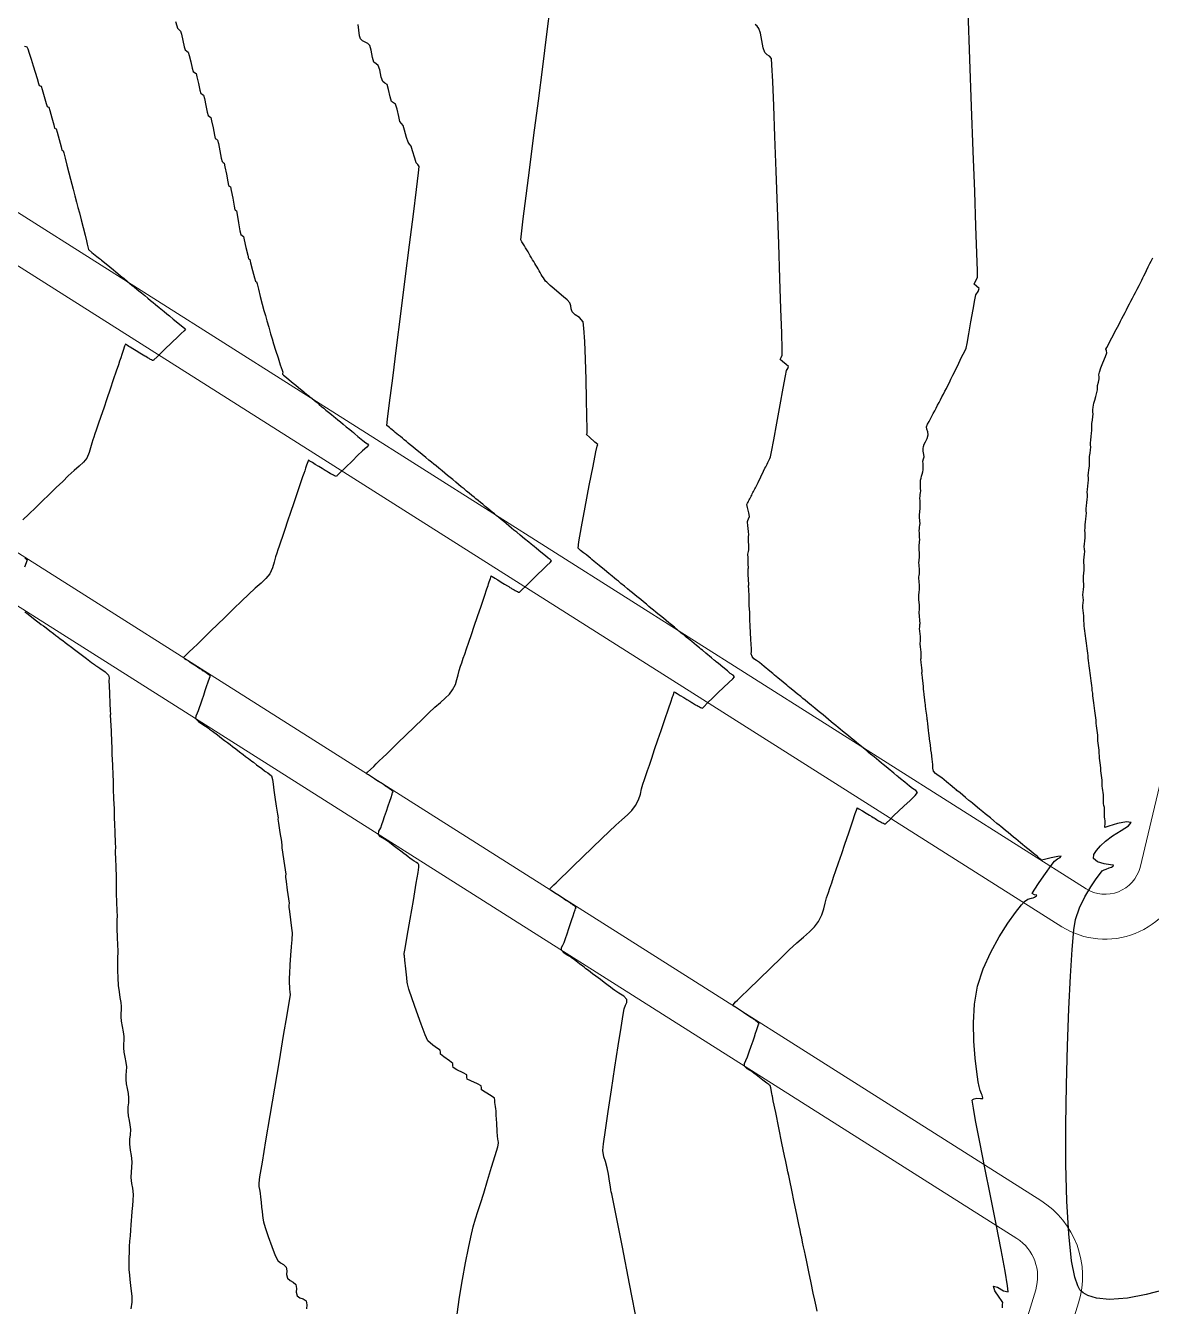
# Model space of a CAD drawing. Header units: millimetres. Extents: x 340454 to 342791, y 6993867 to 6995092.
# Drawn here: x 341080.1 to 341142.7, y 6994434.7 to 6994506 of the extents above; entities that cross this region are included whole.
import ezdxf

# ---------------------------------------------------------------- set-up
doc = ezdxf.new("R2010")
doc.units = ezdxf.units.MM
doc.header["$LTSCALE"] = 10
for name, color, linetype in [('T-HM-CURVA_INTERMEDIARIA', 45, 'Continuous'), ('T-HM-CURVA_MESTRA', 20, 'Continuous'), ('URB-Calçadas', 2, 'Continuous'), ('URB-Quadras', 3, 'Continuous')]:
    doc.layers.add(name, color=color, linetype=linetype)

msp = doc.modelspace()

# ---------------------------------------------------------------- linework, layer by layer
at = {"layer": 'T-HM-CURVA_INTERMEDIARIA', "color": 45, "linetype": 'Continuous', "lineweight": -3, "flags": 128}
for points, elevation in [([(341134.41, 6994434.645), (341134.408, 6994434.827), (341134.429, 6994434.937), (341134.399, 6994435.003), (341134.367, 6994435.06), (341134.225, 6994435.24), (341133.984, 6994435.591), (341133.913, 6994435.847), (341134.137, 6994435.793), (341134.472, 6994435.591), (341134.725, 6994435.538), (341134.702, 6994435.863), (341134.565, 6994436.682), (341134.341, 6994437.871), (341134.059, 6994439.307), (341133.748, 6994440.868), (341133.435, 6994442.429), (341133.149, 6994443.868), (341132.92, 6994445.06), (341132.795, 6994445.754), (341132.745, 6994446.082), (341132.736, 6994446.193), (341132.74, 6994446.214), (341132.766, 6994446.24), (341132.842, 6994446.276), (341132.992, 6994446.3), (341133.198, 6994446.295), (341133.327, 6994446.282), (341133.328, 6994446.334), (341133.308, 6994446.399), (341133.282, 6994446.477), (341133.246, 6994446.557), (341133.175, 6994446.737), (341133.116, 6994446.958), (341133.07, 6994447.219), (341132.984, 6994447.769), (341132.89, 6994448.542), (341132.817, 6994449.473), (341132.796, 6994450.494), (341132.857, 6994451.539), (341133.03, 6994452.542), (341133.342, 6994453.5), (341133.762, 6994454.428), (341134.237, 6994455.288), (341134.714, 6994456.04), (341135.142, 6994456.644), (341135.465, 6994457.06), (341135.632, 6994457.251), (341135.832, 6994457.37), (341136.03, 6994457.436), (341136.123, 6994457.458), (341136.193, 6994457.489), (341136.25, 6994457.519), (341136.301, 6994457.553), (341136.325, 6994457.599), (341136.204, 6994457.621), (341136.068, 6994457.683), (341136.176, 6994457.879), (341136.455, 6994458.303), (341136.804, 6994458.81), (341137.12, 6994459.256), (341137.304, 6994459.494), (341137.467, 6994459.614), (341137.62, 6994459.698), (341137.673, 6994459.763), (341137.494, 6994459.755), (341137.125, 6994459.678), (341136.761, 6994459.59), (341136.594, 6994459.548), (341136.542, 6994459.591), (341136.497, 6994459.628), (341136.442, 6994459.673), (341136.336, 6994459.76), (341136.143, 6994459.919), (341135.996, 6994460.039), (341135.832, 6994460.175), (341135.664, 6994460.313), (341135.531, 6994460.422), (341135.426, 6994460.508), (341135.294, 6994460.617), (341135.155, 6994460.731), (341135.035, 6994460.829), (341134.885, 6994460.953), (341134.723, 6994461.086), (341134.584, 6994461.201), (341134.443, 6994461.317), (341134.323, 6994461.415), (341134.227, 6994461.494), (341134.107, 6994461.593), (341133.933, 6994461.736), (341133.743, 6994461.892), (341133.591, 6994462.017), (341133.46, 6994462.125), (341133.329, 6994462.233), (341133.137, 6994462.39), (341132.892, 6994462.592), (341132.738, 6994462.719), (341132.644, 6994462.796), (341132.55, 6994462.873), (341132.355, 6994463.033), (341132.052, 6994463.282), (341131.883, 6994463.421), (341131.828, 6994463.467), (341131.772, 6994463.513), (341131.615, 6994463.642), (341131.307, 6994463.895), (341131.031, 6994464.122), (341130.843, 6994464.26), (341130.688, 6994464.37), (341130.582, 6994464.491), (341130.538, 6994464.67), (341130.535, 6994464.871), (341130.5, 6994465.155), (341130.457, 6994465.507), (341130.435, 6994465.681), (341130.428, 6994465.74), (341130.404, 6994465.935), (341130.359, 6994466.294), (341130.335, 6994466.493), (341130.323, 6994466.585), (341130.3, 6994466.777), (341130.257, 6994467.121), (341130.234, 6994467.308), (341130.226, 6994467.369), (341130.219, 6994467.429), (341130.196, 6994467.61), (341130.155, 6994467.942), (341130.133, 6994468.124), (341130.123, 6994468.199), (341130.114, 6994468.272), (341130.093, 6994468.447), (341130.053, 6994468.766), (341130.031, 6994468.943), (341130.021, 6994469.029), (341130.014, 6994469.115), (341130.011, 6994469.203), (341129.992, 6994469.376), (341129.956, 6994469.691), (341129.937, 6994469.867), (341129.935, 6994469.917), (341129.934, 6994469.967), (341129.939, 6994470.019), (341129.943, 6994470.072), (341129.926, 6994470.241), (341129.894, 6994470.544), (341129.877, 6994470.716), (341129.881, 6994470.775), (341129.887, 6994470.833), (341129.892, 6994470.892), (341129.897, 6994470.95), (341129.881, 6994471.115), (341129.852, 6994471.407), (341129.837, 6994471.575), (341129.841, 6994471.639), (341129.847, 6994471.703), (341129.853, 6994471.767), (341129.858, 6994471.831), (341129.844, 6994471.992), (341129.818, 6994472.274), (341129.804, 6994472.438), (341129.809, 6994472.507), (341129.815, 6994472.576), (341129.821, 6994472.645), (341129.826, 6994472.713), (341129.813, 6994472.871), (341129.79, 6994473.144), (341129.777, 6994473.304), (341129.782, 6994473.378), (341129.789, 6994473.452), (341129.795, 6994473.525), (341129.801, 6994473.598), (341129.789, 6994473.753), (341129.767, 6994474.016), (341129.756, 6994474.174), (341129.761, 6994474.252), (341129.768, 6994474.33), (341129.774, 6994474.407), (341129.781, 6994474.485), (341129.791, 6994474.563), (341129.8, 6994474.643), (341129.789, 6994474.797), (341129.77, 6994475.056), (341129.76, 6994475.213), (341129.768, 6994475.297), (341129.779, 6994475.38), (341129.79, 6994475.463), (341129.798, 6994475.546), (341129.789, 6994475.697), (341129.771, 6994475.948), (341129.762, 6994476.102), (341129.771, 6994476.19), (341129.782, 6994476.277), (341129.793, 6994476.364), (341129.802, 6994476.45), (341129.794, 6994476.6), (341129.778, 6994476.842), (341129.77, 6994476.994), (341129.779, 6994477.085), (341129.79, 6994477.176), (341129.802, 6994477.266), (341129.811, 6994477.357), (341129.804, 6994477.503), (341129.789, 6994477.739), (341129.782, 6994477.888), (341129.791, 6994477.982), (341129.804, 6994478.076), (341129.816, 6994478.171), (341129.825, 6994478.265), (341129.818, 6994478.409), (341129.805, 6994478.637), (341129.799, 6994478.784), (341129.808, 6994478.882), (341129.821, 6994478.979), (341129.834, 6994479.076), (341129.843, 6994479.174), (341129.837, 6994479.316), (341129.826, 6994479.537), (341129.82, 6994479.682), (341129.83, 6994479.783), (341129.843, 6994479.883), (341129.856, 6994479.984), (341129.865, 6994480.085), (341129.86, 6994480.224), (341129.849, 6994480.437), (341129.845, 6994480.582), (341129.86, 6994480.689), (341129.882, 6994480.796), (341129.911, 6994480.906), (341129.943, 6994481.024), (341129.978, 6994481.137), (341130.005, 6994481.252), (341130.003, 6994481.395), (341129.992, 6994481.598), (341129.99, 6994481.744), (341130.023, 6994481.862), (341130.054, 6994481.979), (341130.04, 6994482.115), (341130.01, 6994482.302), (341129.996, 6994482.44), (341130.021, 6994482.561), (341130.062, 6994482.681), (341130.126, 6994482.811), (341130.22, 6994483.005), (341130.277, 6994483.209), (341130.255, 6994483.378), (341130.201, 6994483.517), (341130.18, 6994483.649), (341130.238, 6994483.798), (341130.333, 6994483.942), (341130.41, 6994484.089), (341130.487, 6994484.238), (341130.565, 6994484.388), (341130.644, 6994484.539), (341130.723, 6994484.691), (341130.803, 6994484.844), (341130.883, 6994484.998), (341130.964, 6994485.153), (341131.045, 6994485.309), (341131.127, 6994485.466), (341131.21, 6994485.625), (341131.293, 6994485.784), (341131.376, 6994485.944), (341131.458, 6994486.106), (341131.548, 6994486.291), (341131.655, 6994486.512), (341131.744, 6994486.697), (341131.823, 6994486.86), (341131.902, 6994487.022), (341131.981, 6994487.186), (341132.062, 6994487.351), (341132.142, 6994487.517), (341132.224, 6994487.684), (341132.313, 6994487.85), (341132.387, 6994488.022), (341132.442, 6994488.283), (341132.54, 6994488.821), (341132.659, 6994489.496), (341132.779, 6994490.173), (341132.878, 6994490.714), (341132.935, 6994490.981), (341133.058, 6994491.177), (341133.119, 6994491.344), (341132.977, 6994491.467), (341132.836, 6994491.59), (341132.907, 6994491.756), (341133.024, 6994491.955), (341133.018, 6994492.326), (341132.988, 6994493.309), (341132.937, 6994494.808), (341132.869, 6994496.73), (341132.788, 6994498.981), (341132.697, 6994501.465), (341132.599, 6994504.089), (341132.499, 6994506.759)], 703), ([(341088.401, 6994506.19), (341088.463, 6994505.945), (341088.504, 6994505.822), (341088.589, 6994505.741), (341088.675, 6994505.66), (341088.726, 6994505.479), (341088.807, 6994505.134), (341088.888, 6994504.792), (341088.937, 6994504.616), (341089.024, 6994504.55), (341089.11, 6994504.483), (341089.161, 6994504.301), (341089.242, 6994503.944), (341089.323, 6994503.589), (341089.371, 6994503.411), (341089.456, 6994503.355), (341089.54, 6994503.298), (341089.59, 6994503.113), (341089.671, 6994502.745), (341089.752, 6994502.377), (341089.799, 6994502.195), (341089.878, 6994502.143), (341089.956, 6994502.09), (341090.004, 6994501.902), (341090.086, 6994501.521), (341090.167, 6994501.141), (341090.212, 6994500.955), (341090.284, 6994500.906), (341090.356, 6994500.857), (341090.402, 6994500.665), (341090.484, 6994500.271), (341090.565, 6994499.878), (341090.609, 6994499.689), (341090.674, 6994499.644), (341090.74, 6994499.599), (341090.784, 6994499.403), (341090.866, 6994498.996), (341090.947, 6994498.589), (341090.989, 6994498.396), (341091.048, 6994498.356), (341091.107, 6994498.315), (341091.15, 6994498.115), (341091.231, 6994497.693), (341091.311, 6994497.273), (341091.352, 6994497.075), (341091.405, 6994497.039), (341091.457, 6994497.004), (341091.498, 6994496.799), (341091.578, 6994496.363), (341091.658, 6994495.928), (341091.698, 6994495.725), (341091.743, 6994495.694), (341091.788, 6994495.663), (341091.828, 6994495.453), (341091.907, 6994495.002), (341091.986, 6994494.552), (341092.024, 6994494.344), (341092.1, 6994494.292), (341092.175, 6994494.24), (341092.222, 6994494.043), (341092.319, 6994493.618), (341092.416, 6994493.194), (341092.461, 6994492.998), (341092.524, 6994492.955), (341092.576, 6994492.765), (341092.688, 6994492.351), (341092.799, 6994491.938), (341092.85, 6994491.748), (341092.901, 6994491.714), (341092.932, 6994491.596), (341093.009, 6994491.299), (341093.113, 6994490.9), (341093.225, 6994490.477), (341093.321, 6994490.122), (341093.4, 6994489.834), (341093.481, 6994489.544), (341093.586, 6994489.182), (341093.69, 6994488.825), (341093.773, 6994488.546), (341093.858, 6994488.27), (341093.967, 6994487.919), (341094.101, 6994487.494), (341094.228, 6994487.098), (341094.324, 6994486.802), (341094.362, 6994486.679), (341094.356, 6994486.622), (341094.35, 6994486.572), (341094.412, 6994486.521), (341094.571, 6994486.39), (341094.861, 6994486.152), (341095.022, 6994486.02), (341095.092, 6994485.962), (341095.247, 6994485.835), (341095.535, 6994485.598), (341095.713, 6994485.452), (341095.791, 6994485.387), (341095.87, 6994485.322), (341096.001, 6994485.215), (341096.22, 6994485.035), (341096.396, 6994484.89), (341096.522, 6994484.786), (341096.649, 6994484.682), (341096.771, 6994484.581), (341096.914, 6994484.464), (341097.069, 6994484.337), (341097.202, 6994484.227), (341097.309, 6994484.139), (341097.427, 6994484.042), (341097.579, 6994483.917), (341097.731, 6994483.792), (341097.902, 6994483.651), (341098.089, 6994483.498), (341098.205, 6994483.402), (341098.293, 6994483.33), (341098.38, 6994483.258), (341098.551, 6994483.118), (341098.821, 6994482.896), (341098.984, 6994482.762), (341099.076, 6994482.699), (341099.138, 6994482.635), (341099.041, 6994482.525), (341098.808, 6994482.307), (341098.53, 6994482.046), (341098.237, 6994481.762), (341097.855, 6994481.392), (341097.524, 6994481.07), (341097.381, 6994480.931), (341097.347, 6994480.888), (341097.298, 6994480.901), (341097.248, 6994480.924), (341097.193, 6994480.951), (341097.111, 6994480.995), (341097.06, 6994481.024), (341097.004, 6994481.056), (341096.919, 6994481.107), (341096.851, 6994481.149), (341096.799, 6994481.18), (341096.726, 6994481.225), (341096.559, 6994481.327), (341096.364, 6994481.445), (341096.175, 6994481.561), (341096.016, 6994481.658), (341095.945, 6994481.701), (341095.878, 6994481.742), (341095.834, 6994481.772), (341095.789, 6994481.796), (341095.755, 6994481.704), (341095.692, 6994481.514), (341095.636, 6994481.346), (341095.587, 6994481.202), (341095.538, 6994481.058), (341095.473, 6994480.866), (341095.341, 6994480.479), (341095.168, 6994479.97), (341094.979, 6994479.412), (341094.797, 6994478.879), (341094.632, 6994478.394), (341094.479, 6994477.944), (341094.345, 6994477.55), (341094.238, 6994477.234), (341094.164, 6994477.017), (341094.09, 6994476.801), (341094.032, 6994476.629), (341093.959, 6994476.413), (341093.886, 6994476.129), (341093.802, 6994475.814), (341093.637, 6994475.466), (341093.429, 6994475.205), (341093.158, 6994474.949), (341092.832, 6994474.666), (341092.461, 6994474.326), (341092.086, 6994473.963), (341091.631, 6994473.521), (341091.155, 6994473.059), (341090.719, 6994472.637), (341090.385, 6994472.313), (341090.08, 6994472.017), (341089.819, 6994471.764), (341089.594, 6994471.546), (341089.397, 6994471.354), (341089.14, 6994471.113), (341088.926, 6994470.911), (341088.837, 6994470.812), (341088.9, 6994470.76), (341088.99, 6994470.711), (341089.093, 6994470.644), (341089.276, 6994470.523), (341089.462, 6994470.401), (341089.623, 6994470.295), (341089.758, 6994470.207), (341089.826, 6994470.162), (341089.889, 6994470.121), (341089.943, 6994470.085), (341090.026, 6994470.03), (341090.102, 6994469.978), (341090.144, 6994469.947), (341090.196, 6994469.909), (341090.251, 6994469.865), (341090.305, 6994469.818), (341090.3, 6994469.744), (341090.269, 6994469.652), (341090.197, 6994469.442), (341090.112, 6994469.191), (341090.036, 6994468.968), (341089.946, 6994468.702), (341089.856, 6994468.439), (341089.784, 6994468.227), (341089.714, 6994468.021), (341089.657, 6994467.853), (341089.611, 6994467.718), (341089.535, 6994467.564), (341089.512, 6994467.426), (341089.684, 6994467.262), (341089.978, 6994467.056), (341090.154, 6994466.941), (341090.226, 6994466.886), (341090.297, 6994466.832), (341090.45, 6994466.717), (341090.725, 6994466.509), (341090.954, 6994466.336), (341091.122, 6994466.209), (341091.29, 6994466.082), (341091.431, 6994465.975), (341091.576, 6994465.866), (341091.755, 6994465.731), (341091.963, 6994465.574), (341092.155, 6994465.429), (341092.299, 6994465.32), (341092.45, 6994465.206), (341092.555, 6994465.126), (341092.642, 6994465.061), (341092.728, 6994464.995), (341092.912, 6994464.856), (341093.202, 6994464.637), (341093.356, 6994464.521), (341093.409, 6994464.481), (341093.542, 6994464.41), (341093.738, 6994464.233), (341093.798, 6994464.04), (341093.828, 6994463.769), (341093.866, 6994463.438), (341093.926, 6994463.05), (341094.004, 6994462.54), (341094.072, 6994462.095), (341094.101, 6994461.902), (341094.098, 6994461.834), (341094.133, 6994461.601), (341094.21, 6994461.093), (341094.287, 6994460.582), (341094.322, 6994460.342), (341094.319, 6994460.285), (341094.315, 6994460.228), (341094.349, 6994459.996), (341094.421, 6994459.499), (341094.494, 6994459), (341094.528, 6994458.758), (341094.523, 6994458.676), (341094.517, 6994458.594), (341094.549, 6994458.361), (341094.617, 6994457.88), (341094.686, 6994457.394), (341094.718, 6994457.147), (341094.71, 6994457.039), (341094.703, 6994456.932), (341094.733, 6994456.697), (341094.797, 6994456.234), (341094.861, 6994455.764), (341094.891, 6994455.51), (341094.885, 6994455.375), (341094.872, 6994455.24), (341094.862, 6994455.101), (341094.851, 6994454.951), (341094.835, 6994454.718), (341094.804, 6994454.257), (341094.768, 6994453.717), (341094.737, 6994453.249), (341094.723, 6994453.003), (341094.719, 6994452.832), (341094.722, 6994452.677), (341094.733, 6994452.528), (341094.748, 6994452.378), (341094.767, 6994452.226), (341094.774, 6994452.064), (341094.724, 6994451.745), (341094.591, 6994450.947), (341094.396, 6994449.788), (341094.159, 6994448.388), (341093.902, 6994446.865), (341093.645, 6994445.339), (341093.408, 6994443.929), (341093.213, 6994442.754), (341093.08, 6994441.932), (341093.031, 6994441.583), (341093.043, 6994441.386), (341093.074, 6994441.23), (341093.108, 6994441.033), (341093.133, 6994440.806), (341093.161, 6994440.525), (341093.19, 6994440.241), (341093.216, 6994440.006), (341093.237, 6994439.795), (341093.256, 6994439.628), (341093.298, 6994439.422), (341093.389, 6994439.122), (341093.558, 6994438.619), (341093.759, 6994438.051), (341093.949, 6994437.559), (341094.082, 6994437.281), (341094.244, 6994437.142), (341094.41, 6994437.058), (341094.552, 6994436.914), (341094.598, 6994436.708), (341094.581, 6994436.508), (341094.626, 6994436.304), (341094.773, 6994436.163), (341094.943, 6994436.082), (341095.089, 6994435.942), (341095.131, 6994435.727), (341095.11, 6994435.512), (341095.159, 6994435.31), (341095.32, 6994435.196), (341095.51, 6994435.146), (341095.67, 6994435.031), (341095.714, 6994434.817), (341095.688, 6994434.587)], 707), ([(341104.076, 6994434.291), (341104.209, 6994435.234), (341104.371, 6994436.217), (341104.54, 6994437.156), (341104.699, 6994437.969), (341104.826, 6994438.574), (341104.964, 6994439.148), (341105.095, 6994439.599), (341105.228, 6994440.008), (341105.377, 6994440.456), (341105.553, 6994441.021), (341105.763, 6994441.725), (341105.983, 6994442.462), (341106.181, 6994443.124), (341106.324, 6994443.606), (341106.379, 6994443.8), (341106.37, 6994443.867), (341106.358, 6994443.934), (341106.339, 6994444.04), (341106.315, 6994444.201), (341106.299, 6994444.45), (341106.273, 6994444.911), (341106.247, 6994445.368), (341106.232, 6994445.605), (341106.215, 6994445.721), (341106.195, 6994445.837), (341106.181, 6994445.954), (341106.169, 6994446.073), (341106.17, 6994446.198), (341106.151, 6994446.311), (341105.956, 6994446.443), (341105.624, 6994446.637), (341105.43, 6994446.767), (341105.42, 6994446.884), (341105.41, 6994446.998), (341105.199, 6994447.106), (341104.838, 6994447.263), (341104.627, 6994447.37), (341104.616, 6994447.483), (341104.605, 6994447.597), (341104.402, 6994447.716), (341104.054, 6994447.892), (341103.851, 6994448.01), (341103.838, 6994448.119), (341103.826, 6994448.233), (341103.644, 6994448.382), (341103.332, 6994448.613), (341103.15, 6994448.76), (341103.138, 6994448.868), (341103.125, 6994448.975), (341102.984, 6994449.069), (341102.712, 6994449.247), (341102.446, 6994449.505), (341102.288, 6994449.834), (341102.059, 6994450.429), (341101.803, 6994451.146), (341101.565, 6994451.841), (341101.388, 6994452.37), (341101.316, 6994452.591), (341101.303, 6994452.674), (341101.293, 6994452.757), (341101.267, 6994452.999), (341101.216, 6994453.495), (341101.164, 6994453.989), (341101.139, 6994454.223), (341101.129, 6994454.289), (341101.121, 6994454.355), (341101.169, 6994454.629), (341101.292, 6994455.322), (341101.458, 6994456.268), (341101.637, 6994457.303), (341101.798, 6994458.26), (341101.893, 6994458.86), (341101.934, 6994459.157), (341101.943, 6994459.262), (341101.941, 6994459.283), (341101.925, 6994459.315), (341101.882, 6994459.363), (341101.8, 6994459.413), (341101.678, 6994459.482), (341101.557, 6994459.573), (341101.436, 6994459.665), (341101.338, 6994459.739), (341101.229, 6994459.821), (341101.095, 6994459.922), (341100.944, 6994460.037), (341100.739, 6994460.192), (341100.512, 6994460.363), (341100.296, 6994460.527), (341100.03, 6994460.705), (341099.808, 6994460.85), (341099.693, 6994460.982), (341099.719, 6994461.153), (341099.817, 6994461.347), (341099.876, 6994461.521), (341099.947, 6994461.728), (341100.034, 6994461.983), (341100.134, 6994462.278), (341100.233, 6994462.571), (341100.318, 6994462.82), (341100.392, 6994463.038), (341100.455, 6994463.221), (341100.481, 6994463.3), (341100.507, 6994463.345), (341100.467, 6994463.392), (341100.409, 6994463.441), (341100.352, 6994463.485), (341100.283, 6994463.534), (341100.231, 6994463.57), (341100.19, 6994463.598), (341100.142, 6994463.63), (341100.068, 6994463.679), (341099.966, 6994463.746), (341099.851, 6994463.821), (341099.659, 6994463.947), (341099.475, 6994464.068), (341099.252, 6994464.214), (341099.13, 6994464.294), (341099.067, 6994464.33), (341099.018, 6994464.368), (341099.083, 6994464.438), (341099.24, 6994464.586), (341099.427, 6994464.764), (341099.571, 6994464.903), (341099.735, 6994465.063), (341099.926, 6994465.247), (341100.148, 6994465.463), (341100.392, 6994465.699), (341100.767, 6994466.063), (341101.219, 6994466.501), (341101.693, 6994466.961), (341102.135, 6994467.39), (341102.491, 6994467.735), (341102.83, 6994468.049), (341103.138, 6994468.317), (341103.408, 6994468.556), (341103.637, 6994468.785), (341103.818, 6994469.022), (341103.97, 6994469.32), (341104.059, 6994469.597), (341104.118, 6994469.854), (341104.181, 6994470.09), (341104.264, 6994470.335), (341104.33, 6994470.528), (341104.413, 6994470.772), (341104.49, 6994470.998), (341104.594, 6994471.303), (341104.72, 6994471.674), (341104.863, 6994472.096), (341105.02, 6994472.557), (341105.201, 6994473.09), (341105.401, 6994473.676), (341105.586, 6994474.221), (341105.725, 6994474.631), (341105.788, 6994474.814), (341105.823, 6994474.919), (341105.859, 6994475.023), (341105.921, 6994475.211), (341105.971, 6994475.352), (341106.036, 6994475.313), (341106.085, 6994475.283), (341106.158, 6994475.238), (341106.327, 6994475.135), (341106.522, 6994475.016), (341106.71, 6994474.901), (341106.868, 6994474.805), (341106.938, 6994474.762), (341107.008, 6994474.72), (341107.055, 6994474.691), (341107.1, 6994474.663), (341107.163, 6994474.626), (341107.238, 6994474.582), (341107.297, 6994474.549), (341107.371, 6994474.509), (341107.427, 6994474.481), (341107.482, 6994474.456), (341107.536, 6994474.446), (341107.65, 6994474.558), (341107.924, 6994474.828), (341108.259, 6994475.159), (341108.561, 6994475.455), (341108.821, 6994475.701), (341109.067, 6994475.926), (341109.249, 6994476.099), (341109.32, 6994476.191), (341109.246, 6994476.272), (341109.127, 6994476.35), (341108.984, 6994476.467), (341108.729, 6994476.677), (341108.478, 6994476.883), (341108.348, 6994476.99), (341108.272, 6994477.053), (341108.195, 6994477.116), (341108.061, 6994477.226), (341107.817, 6994477.427), (341107.57, 6994477.63), (341107.383, 6994477.783), (341107.232, 6994477.908), (341107.095, 6994478.02), (341106.944, 6994478.145), (341106.792, 6994478.27), (341106.658, 6994478.38), (341106.52, 6994478.493), (341106.371, 6994478.616), (341106.243, 6994478.721), (341106.141, 6994478.805), (341106.013, 6994478.91), (341105.882, 6994479.018), (341105.773, 6994479.107), (341105.636, 6994479.22), (341105.491, 6994479.339), (341105.369, 6994479.44), (341105.235, 6994479.55), (341105.113, 6994479.65), (341105.016, 6994479.729), (341104.895, 6994479.83), (341104.744, 6994479.953), (341104.598, 6994480.074), (341104.456, 6994480.19), (341104.301, 6994480.317), (341104.146, 6994480.445), (341103.991, 6994480.572), (341103.825, 6994480.709), (341103.678, 6994480.83), (341103.535, 6994480.947), (341103.392, 6994481.065), (341103.234, 6994481.195), (341103.051, 6994481.345), (341102.9, 6994481.47), (341102.767, 6994481.578), (341102.635, 6994481.687), (341102.501, 6994481.798), (341102.33, 6994481.938), (341102.121, 6994482.11), (341101.921, 6994482.275), (341101.758, 6994482.409), (341101.604, 6994482.535), (341101.462, 6994482.651), (341101.346, 6994482.747), (341101.249, 6994482.827), (341101.128, 6994482.927), (341101.02, 6994483.016), (341100.911, 6994483.105), (341100.813, 6994483.185), (341100.716, 6994483.265), (341100.626, 6994483.339), (341100.538, 6994483.411), (341100.456, 6994483.478), (341100.376, 6994483.544), (341100.301, 6994483.606), (341100.223, 6994483.661), (341100.159, 6994483.723), (341100.198, 6994484.065), (341100.312, 6994484.985), (341100.484, 6994486.355), (341100.697, 6994488.048), (341100.935, 6994489.933), (341101.182, 6994491.884), (341101.419, 6994493.772), (341101.632, 6994495.469), (341101.803, 6994496.845), (341101.915, 6994497.775), (341101.952, 6994498.127), (341101.88, 6994498.232), (341101.793, 6994498.334), (341101.71, 6994498.59), (341101.589, 6994498.999), (341101.503, 6994499.26), (341101.419, 6994499.368), (341101.336, 6994499.477), (341101.256, 6994499.736), (341101.146, 6994500.143), (341101.064, 6994500.408), (341100.975, 6994500.521), (341100.888, 6994500.635), (341100.817, 6994500.906), (341100.724, 6994501.325), (341100.646, 6994501.588), (341100.529, 6994501.669), (341100.413, 6994501.749), (341100.338, 6994502.007), (341100.247, 6994502.416), (341100.169, 6994502.679), (341100.047, 6994502.762), (341099.926, 6994502.846), (341099.849, 6994503.099), (341099.76, 6994503.495), (341099.681, 6994503.752), (341099.554, 6994503.839), (341099.428, 6994503.926), (341099.359, 6994504.187), (341099.286, 6994504.592), (341099.214, 6994504.858), (341099.098, 6994504.959), (341098.952, 6994505.038), (341098.804, 6994505.118), (341098.689, 6994505.219), (341098.643, 6994505.402), (341098.603, 6994505.711), (341098.561, 6994506.021)], 706), ([(341124.1, 6994434.465), (341124.041, 6994434.733), (341123.969, 6994435.071), (341123.888, 6994435.458), (341123.769, 6994436.03), (341123.639, 6994436.657), (341123.525, 6994437.207), (341123.453, 6994437.552), (341123.394, 6994437.826), (341123.347, 6994438.045), (341123.292, 6994438.296), (341123.241, 6994438.534), (341123.199, 6994438.724), (341123.149, 6994438.962), (341123.083, 6994439.277), (341122.967, 6994439.841), (341122.826, 6994440.524), (341122.687, 6994441.198), (341122.577, 6994441.734), (341122.521, 6994442.002), (341122.476, 6994442.215), (341122.433, 6994442.414), (341122.393, 6994442.597), (341122.354, 6994442.781), (341122.287, 6994443.107), (341122.145, 6994443.797), (341121.968, 6994444.662), (341121.794, 6994445.514), (341121.661, 6994446.164), (341121.608, 6994446.424), (341121.597, 6994446.475), (341121.581, 6994446.553), (341121.56, 6994446.672), (341121.52, 6994446.886), (341121.495, 6994447.006), (341121.457, 6994447.037), (341121.416, 6994447.067), (341121.305, 6994447.15), (341121.085, 6994447.316), (341120.89, 6994447.464), (341120.708, 6994447.601), (341120.579, 6994447.698), (341120.48, 6994447.774), (341120.38, 6994447.849), (341120.209, 6994447.938), (341120.056, 6994448.094), (341120.065, 6994448.238), (341120.141, 6994448.402), (341120.23, 6994448.604), (341120.323, 6994448.878), (341120.432, 6994449.198), (341120.532, 6994449.493), (341120.611, 6994449.727), (341120.676, 6994449.917), (341120.73, 6994450.077), (341120.806, 6994450.299), (341120.844, 6994450.412), (341120.87, 6994450.456), (341120.827, 6994450.507), (341120.772, 6994450.553), (341120.714, 6994450.597), (341120.646, 6994450.646), (341120.603, 6994450.676), (341120.562, 6994450.703), (341120.514, 6994450.736), (341120.418, 6994450.799), (341120.246, 6994450.912), (341120.005, 6994451.07), (341119.674, 6994451.288), (341119.5, 6994451.402), (341119.451, 6994451.43), (341119.41, 6994451.461), (341119.441, 6994451.517), (341119.487, 6994451.582), (341119.563, 6994451.657), (341119.674, 6994451.764), (341119.86, 6994451.944), (341120.288, 6994452.359), (341120.866, 6994452.919), (341121.498, 6994453.533), (341122.092, 6994454.108), (341122.551, 6994454.554), (341122.968, 6994454.939), (341123.345, 6994455.268), (341123.678, 6994455.562), (341123.958, 6994455.843), (341124.181, 6994456.134), (341124.368, 6994456.5), (341124.477, 6994456.84), (341124.549, 6994457.155), (341124.627, 6994457.446), (341124.729, 6994457.746), (341124.81, 6994457.984), (341124.912, 6994458.283), (341125.017, 6994458.593), (341125.144, 6994458.966), (341125.293, 6994459.405), (341125.466, 6994459.912), (341125.645, 6994460.441), (341125.86, 6994461.073), (341126.068, 6994461.682), (341126.224, 6994462.141), (341126.286, 6994462.325), (341126.305, 6994462.379), (341126.334, 6994462.464), (341126.429, 6994462.409), (341126.633, 6994462.283), (341126.837, 6994462.157), (341127.006, 6994462.054), (341127.148, 6994461.968), (341127.217, 6994461.926), (341127.27, 6994461.893), (341127.323, 6994461.861), (341127.398, 6994461.815), (341127.463, 6994461.775), (341127.518, 6994461.742), (341127.594, 6994461.698), (341127.667, 6994461.657), (341127.728, 6994461.624), (341127.785, 6994461.595), (341127.849, 6994461.567), (341127.899, 6994461.558), (341127.968, 6994461.626), (341128.14, 6994461.798), (341128.373, 6994462.029), (341128.621, 6994462.274), (341128.924, 6994462.554), (341129.274, 6994462.869), (341129.564, 6994463.144), (341129.682, 6994463.303), (341129.591, 6994463.416), (341129.413, 6994463.525), (341129.243, 6994463.665), (341128.985, 6994463.877), (341128.746, 6994464.073), (341128.634, 6994464.165), (341128.587, 6994464.205), (341128.539, 6994464.244), (341128.365, 6994464.386), (341128.051, 6994464.645), (341127.856, 6994464.805), (341127.772, 6994464.874), (341127.689, 6994464.943), (341127.531, 6994465.072), (341127.269, 6994465.288), (341127.078, 6994465.445), (341126.958, 6994465.543), (341126.839, 6994465.641), (341126.686, 6994465.767), (341126.479, 6994465.938), (341126.299, 6994466.085), (341126.144, 6994466.212), (341125.99, 6994466.34), (341125.845, 6994466.459), (341125.687, 6994466.588), (341125.521, 6994466.725), (341125.384, 6994466.837), (341125.276, 6994466.926), (341125.139, 6994467.039), (341125, 6994467.153), (341124.886, 6994467.247), (341124.742, 6994467.365), (341124.579, 6994467.5), (341124.432, 6994467.621), (341124.289, 6994467.738), (341124.127, 6994467.871), (341123.964, 6994468.005), (341123.788, 6994468.15), (341123.592, 6994468.311), (341123.438, 6994468.437), (341123.312, 6994468.541), (341123.186, 6994468.645), (341122.994, 6994468.803), (341122.743, 6994469.009), (341122.588, 6994469.137), (341122.497, 6994469.211), (341122.407, 6994469.285), (341122.213, 6994469.445), (341121.907, 6994469.696), (341121.736, 6994469.837), (341121.683, 6994469.881), (341121.629, 6994469.925), (341121.467, 6994470.058), (341121.153, 6994470.316), (341120.885, 6994470.536), (341120.72, 6994470.651), (341120.584, 6994470.742), (341120.482, 6994470.868), (341120.439, 6994471.014), (341120.445, 6994471.151), (341120.45, 6994471.322), (341120.435, 6994471.55), (341120.417, 6994471.836), (341120.397, 6994472.186), (341120.375, 6994472.581), (341120.359, 6994472.912), (341120.352, 6994473.055), (341120.359, 6994473.118), (341120.348, 6994473.328), (341120.327, 6994473.714), (341120.315, 6994473.927), (341120.325, 6994474.013), (341120.315, 6994474.221), (341120.296, 6994474.598), (341120.286, 6994474.802), (341120.292, 6994474.856), (341120.298, 6994474.91), (341120.289, 6994475.11), (341120.272, 6994475.479), (341120.263, 6994475.68), (341120.27, 6994475.744), (341120.277, 6994475.808), (341120.269, 6994476.004), (341120.254, 6994476.364), (341120.246, 6994476.561), (341120.259, 6994476.637), (341120.281, 6994476.718), (341120.303, 6994476.799), (341120.298, 6994476.994), (341120.286, 6994477.349), (341120.281, 6994477.546), (341120.305, 6994477.637), (341120.283, 6994477.821), (341120.24, 6994478.153), (341120.218, 6994478.338), (341120.23, 6994478.388), (341120.245, 6994478.438), (341120.289, 6994478.526), (341120.334, 6994478.657), (341120.298, 6994478.857), (341120.225, 6994479.16), (341120.187, 6994479.33), (341120.217, 6994479.394), (341120.254, 6994479.457), (341120.287, 6994479.522), (341120.321, 6994479.587), (341120.355, 6994479.652), (341120.39, 6994479.718), (341120.424, 6994479.784), (341120.459, 6994479.851), (341120.494, 6994479.918), (341120.529, 6994479.986), (341120.565, 6994480.054), (341120.601, 6994480.123), (341120.637, 6994480.192), (341120.673, 6994480.262), (341120.709, 6994480.332), (341120.745, 6994480.402), (341120.82, 6994480.557), (341120.971, 6994480.87), (341121.123, 6994481.185), (341121.199, 6994481.343), (341121.237, 6994481.421), (341121.275, 6994481.498), (341121.313, 6994481.577), (341121.351, 6994481.656), (341121.39, 6994481.735), (341121.429, 6994481.815), (341121.47, 6994481.894), (341121.507, 6994481.976), (341121.559, 6994482.25), (341121.684, 6994482.931), (341121.854, 6994483.857), (341122.039, 6994484.867), (341122.21, 6994485.798), (341122.338, 6994486.488), (341122.395, 6994486.776), (341122.466, 6994486.893), (341122.508, 6994487), (341122.386, 6994487.118), (341122.17, 6994487.282), (341122.048, 6994487.401), (341122.094, 6994487.508), (341122.163, 6994487.626), (341122.157, 6994487.964), (341122.13, 6994488.864), (341122.088, 6994490.215), (341122.032, 6994491.903), (341121.968, 6994493.817), (341121.897, 6994495.846), (341121.825, 6994497.876), (341121.754, 6994499.797), (341121.688, 6994501.496), (341121.63, 6994502.861), (341121.584, 6994503.78), (341121.554, 6994504.142), (341121.445, 6994504.268), (341121.311, 6994504.345), (341121.187, 6994504.469), (341121.106, 6994504.729), (341121.024, 6994505.141), (341120.942, 6994505.551), (341120.863, 6994505.808), (341120.76, 6994505.935), (341120.648, 6994506.018)], 704), ([(341080, 6994504.822), (341080.066, 6994504.798), (341080.132, 6994504.774), (341080.172, 6994504.67), (341080.256, 6994504.422), (341080.365, 6994504.091), (341080.479, 6994503.735), (341080.592, 6994503.369), (341080.697, 6994503.013), (341080.777, 6994502.742), (341080.813, 6994502.63), (341080.867, 6994502.611), (341080.921, 6994502.592), (341080.976, 6994502.411), (341081.087, 6994502.023), (341081.197, 6994501.636), (341081.251, 6994501.457), (341081.299, 6994501.44), (341081.346, 6994501.424), (341081.4, 6994501.239), (341081.51, 6994500.84), (341081.62, 6994500.442), (341081.673, 6994500.258), (341081.755, 6994500.231), (341081.807, 6994500.041), (341081.917, 6994499.631), (341082.026, 6994499.221), (341082.077, 6994499.033), (341082.142, 6994499.006), (341082.174, 6994498.888), (341082.25, 6994498.593), (341082.352, 6994498.197), (341082.461, 6994497.774), (341082.551, 6994497.424), (341082.623, 6994497.144), (341082.696, 6994496.861), (341082.79, 6994496.501), (341082.887, 6994496.138), (341082.966, 6994495.845), (341083.047, 6994495.548), (341083.147, 6994495.169), (341083.261, 6994494.725), (341083.365, 6994494.317), (341083.445, 6994493.996), (341083.49, 6994493.815), (341083.514, 6994493.656), (341083.563, 6994493.514), (341083.745, 6994493.342), (341084.018, 6994493.128), (341084.17, 6994493.015), (341084.224, 6994492.971), (341084.278, 6994492.926), (341084.438, 6994492.795), (341084.734, 6994492.551), (341084.949, 6994492.375), (341085.07, 6994492.275), (341085.191, 6994492.175), (341085.338, 6994492.054), (341085.537, 6994491.891), (341085.727, 6994491.735), (341085.862, 6994491.624), (341085.968, 6994491.536), (341086.103, 6994491.426), (341086.241, 6994491.312), (341086.359, 6994491.215), (341086.506, 6994491.095), (341086.689, 6994490.944), (341086.866, 6994490.798), (341087.011, 6994490.679), (341087.148, 6994490.567), (341087.284, 6994490.455), (341087.494, 6994490.282), (341087.764, 6994490.06), (341087.918, 6994489.933), (341087.99, 6994489.874), (341088.062, 6994489.815), (341088.268, 6994489.645), (341088.619, 6994489.357), (341088.822, 6994489.19), (341088.901, 6994489.135), (341088.957, 6994489.079), (341088.884, 6994488.996), (341088.709, 6994488.833), (341088.5, 6994488.637), (341088.212, 6994488.357), (341087.775, 6994487.933), (341087.375, 6994487.546), (341087.199, 6994487.375), (341087.166, 6994487.332), (341087.115, 6994487.346), (341087.069, 6994487.366), (341087.014, 6994487.394), (341086.973, 6994487.416), (341086.926, 6994487.441), (341086.874, 6994487.471), (341086.823, 6994487.5), (341086.738, 6994487.551), (341086.693, 6994487.578), (341086.605, 6994487.632), (341086.411, 6994487.75), (341086.207, 6994487.875), (341086.026, 6994487.985), (341085.875, 6994488.077), (341085.806, 6994488.119), (341085.721, 6994488.171), (341085.665, 6994488.21), (341085.608, 6994488.24), (341085.564, 6994488.126), (341085.485, 6994487.887), (341085.413, 6994487.668), (341085.351, 6994487.485), (341085.289, 6994487.303), (341085.222, 6994487.105), (341085.098, 6994486.741), (341084.937, 6994486.267), (341084.756, 6994485.735), (341084.574, 6994485.202), (341084.401, 6994484.691), (341084.239, 6994484.214), (341084.097, 6994483.797), (341083.986, 6994483.47), (341083.915, 6994483.262), (341083.851, 6994483.073), (341083.8, 6994482.923), (341083.736, 6994482.735), (341083.672, 6994482.488), (341083.6, 6994482.213), (341083.455, 6994481.91), (341083.274, 6994481.683), (341083.038, 6994481.46), (341082.754, 6994481.213), (341082.431, 6994480.916), (341082.121, 6994480.616), (341081.758, 6994480.264), (341081.368, 6994479.886), (341080.98, 6994479.51), (341080.621, 6994479.162), (341080.235, 6994478.787), (341079.903, 6994478.466)], 708), ([(341143.417, 6994435.641), (341142.412, 6994435.379), (341141.366, 6994435.184), (341140.36, 6994435.113), (341139.638, 6994435.185), (341139.172, 6994435.336), (341138.906, 6994435.489), (341138.789, 6994435.582), (341138.722, 6994435.656), (341138.598, 6994435.87), (341138.435, 6994436.351), (341138.259, 6994437.261), (341138.098, 6994438.761), (341137.997, 6994440.581), (341137.947, 6994442.629), (341137.942, 6994444.813), (341137.972, 6994447.042), (341138.03, 6994449.225), (341138.109, 6994451.269), (341138.201, 6994453.085), (341138.297, 6994454.58), (341138.39, 6994455.663), (341138.473, 6994456.242), (341138.692, 6994456.887), (341138.992, 6994457.507), (341139.322, 6994458.063), (341139.63, 6994458.515), (341139.863, 6994458.824), (341139.97, 6994458.952), (341140.073, 6994459.005), (341140.188, 6994459.044), (341140.355, 6994459.115), (341140.473, 6994459.165), (341140.532, 6994459.194), (341140.574, 6994459.221), (341140.591, 6994459.272), (341140.431, 6994459.288), (341140.073, 6994459.343), (341139.696, 6994459.454), (341139.48, 6994459.634), (341139.491, 6994459.859), (341139.64, 6994460.092), (341139.874, 6994460.34), (341140.143, 6994460.606), (341140.529, 6994460.897), (341141.023, 6994461.191), (341141.434, 6994461.454), (341141.57, 6994461.648), (341141.306, 6994461.686), (341140.811, 6994461.576), (341140.332, 6994461.43), (341140.115, 6994461.358), (341140.117, 6994461.428), (341140.121, 6994461.548), (341140.124, 6994461.669), (341140.126, 6994461.747), (341140.11, 6994461.835), (341140.091, 6994461.965), (341140.095, 6994462.148), (341140.099, 6994462.342), (341140.082, 6994462.467), (341140.062, 6994462.586), (341140.042, 6994462.701), (341140.027, 6994462.817), (341140.027, 6994462.989), (341140.027, 6994463.171), (341140.011, 6994463.3), (341139.991, 6994463.422), (341139.972, 6994463.542), (341139.957, 6994463.663), (341139.955, 6994463.828), (341139.952, 6994464.002), (341139.936, 6994464.133), (341139.917, 6994464.258), (341139.898, 6994464.382), (341139.883, 6994464.506), (341139.879, 6994464.666), (341139.875, 6994464.833), (341139.859, 6994464.966), (341139.84, 6994465.094), (341139.822, 6994465.22), (341139.806, 6994465.347), (341139.801, 6994465.502), (341139.796, 6994465.665), (341139.78, 6994465.799), (341139.761, 6994465.93), (341139.743, 6994466.058), (341139.728, 6994466.186), (341139.722, 6994466.339), (341139.716, 6994466.497), (341139.7, 6994466.633), (341139.682, 6994466.765), (341139.665, 6994466.895), (341139.649, 6994467.025), (341139.635, 6994467.174), (341139.621, 6994467.327), (341139.605, 6994467.464), (341139.587, 6994467.597), (341139.571, 6994467.728), (341139.554, 6994467.86), (341139.536, 6994468.005), (341139.518, 6994468.155), (341139.501, 6994468.292), (341139.484, 6994468.426), (341139.467, 6994468.558), (341139.45, 6994468.691), (341139.433, 6994468.835), (341139.414, 6994468.984), (341139.397, 6994469.121), (341139.38, 6994469.256), (341139.363, 6994469.389), (341139.347, 6994469.522), (341139.329, 6994469.666), (341139.311, 6994469.813), (341139.293, 6994469.951), (341139.276, 6994470.086), (341139.26, 6994470.22), (341139.243, 6994470.354), (341139.225, 6994470.496), (341139.207, 6994470.642), (341139.19, 6994470.781), (341139.173, 6994470.916), (341139.156, 6994471.051), (341139.139, 6994471.185), (341139.121, 6994471.327), (341139.104, 6994471.472), (341139.086, 6994471.611), (341139.069, 6994471.747), (341139.052, 6994471.882), (341139.035, 6994472.017), (341139.018, 6994472.158), (341139, 6994472.302), (341138.982, 6994472.44), (341138.965, 6994472.578), (341138.952, 6994472.716), (341138.943, 6994472.855), (341138.939, 6994472.995), (341138.935, 6994473.135), (341138.918, 6994473.28), (341138.902, 6994473.428), (341138.894, 6994473.571), (341138.894, 6994473.714), (341138.908, 6994473.863), (341138.919, 6994474.014), (341138.905, 6994474.159), (341138.89, 6994474.303), (341138.898, 6994474.451), (341138.915, 6994474.608), (341138.932, 6994474.767), (341138.941, 6994474.912), (341138.927, 6994475.054), (341138.914, 6994475.195), (341138.922, 6994475.342), (341138.939, 6994475.504), (341138.956, 6994475.667), (341138.965, 6994475.812), (341138.952, 6994475.95), (341138.94, 6994476.089), (341138.948, 6994476.235), (341138.965, 6994476.401), (341138.982, 6994476.568), (341138.991, 6994476.712), (341138.979, 6994476.848), (341138.968, 6994476.984), (341138.977, 6994477.129), (341138.993, 6994477.299), (341139.01, 6994477.469), (341139.019, 6994477.613), (341139.008, 6994477.746), (341138.998, 6994477.88), (341139.006, 6994478.024), (341139.023, 6994478.198), (341139.036, 6994478.357), (341139.051, 6994478.516), (341139.074, 6994478.691), (341139.088, 6994478.837), (341139.079, 6994478.971), (341139.069, 6994479.105), (341139.083, 6994479.251), (341139.107, 6994479.431), (341139.131, 6994479.612), (341139.144, 6994479.756), (341139.136, 6994479.887), (341139.127, 6994480.019), (341139.141, 6994480.163), (341139.165, 6994480.347), (341139.189, 6994480.532), (341139.202, 6994480.675), (341139.195, 6994480.804), (341139.187, 6994480.933), (341139.201, 6994481.077), (341139.225, 6994481.265), (341139.249, 6994481.453), (341139.263, 6994481.595), (341139.256, 6994481.722), (341139.249, 6994481.849), (341139.262, 6994481.993), (341139.287, 6994482.183), (341139.311, 6994482.374), (341139.325, 6994482.516), (341139.318, 6994482.641), (341139.312, 6994482.766), (341139.326, 6994482.909), (341139.35, 6994483.102), (341139.374, 6994483.296), (341139.388, 6994483.438), (341139.383, 6994483.561), (341139.377, 6994483.683), (341139.391, 6994483.827), (341139.415, 6994484.023), (341139.439, 6994484.219), (341139.453, 6994484.361), (341139.447, 6994484.482), (341139.443, 6994484.602), (341139.463, 6994484.749), (341139.504, 6994484.955), (341139.551, 6994485.138), (341139.606, 6994485.329), (341139.67, 6994485.552), (341139.707, 6994485.705), (341139.703, 6994485.823), (341139.7, 6994485.942), (341139.753, 6994486.135), (341139.802, 6994486.321), (341139.788, 6994486.432), (341139.775, 6994486.542), (341139.807, 6994486.695), (341139.878, 6994486.924), (341139.99, 6994487.202), (341140.141, 6994487.556), (341140.219, 6994487.762), (341140.195, 6994487.866), (341140.173, 6994487.969), (341140.215, 6994488.067), (341140.305, 6994488.23), (341140.412, 6994488.426), (341140.498, 6994488.591), (341140.567, 6994488.723), (341140.653, 6994488.89), (341140.74, 6994489.057), (341140.81, 6994489.191), (341140.898, 6994489.36), (341140.987, 6994489.529), (341141.057, 6994489.665), (341141.147, 6994489.836), (341141.236, 6994490.008), (341141.308, 6994490.146), (341141.398, 6994490.32), (341141.489, 6994490.494), (341141.562, 6994490.634), (341141.654, 6994490.81), (341141.746, 6994490.986), (341141.82, 6994491.128), (341141.912, 6994491.307), (341142.021, 6994491.516), (341142.11, 6994491.69), (341142.171, 6994491.809), (341142.23, 6994491.93), (341142.288, 6994492.052), (341142.345, 6994492.17), (341142.428, 6994492.34), (341142.529, 6994492.546), (341142.615, 6994492.724), (341142.685, 6994492.867), (341142.772, 6994493.047)], 702), ([(341080.011, 6994476.355), (341080.067, 6994476.311), (341080.107, 6994476.277), (341080.142, 6994476.241), (341080.118, 6994476.188), (341080.084, 6994476.085), (341080.003, 6994475.847)], 708), ([(341080.012, 6994473.355), (341080.064, 6994473.315), (341080.117, 6994473.276), (341080.285, 6994473.149), (341080.595, 6994472.914), (341080.812, 6994472.75), (341080.93, 6994472.661), (341081.047, 6994472.573), (341081.198, 6994472.459), (341081.413, 6994472.296), (341081.613, 6994472.145), (341081.746, 6994472.045), (341081.851, 6994471.965), (341081.984, 6994471.864), (341082.126, 6994471.757), (341082.254, 6994471.661), (341082.413, 6994471.54), (341082.604, 6994471.396), (341082.782, 6994471.262), (341082.929, 6994471.15), (341083.072, 6994471.043), (341083.214, 6994470.935), (341083.437, 6994470.767), (341083.725, 6994470.549), (341083.883, 6994470.43), (341083.949, 6994470.38), (341084.015, 6994470.33), (341084.183, 6994470.219), (341084.478, 6994470.012), (341084.669, 6994469.836), (341084.698, 6994469.68), (341084.685, 6994469.502), (341084.697, 6994469.255), (341084.719, 6994468.795), (341084.743, 6994468.275), (341084.763, 6994467.849), (341084.771, 6994467.67), (341084.77, 6994467.604), (341084.783, 6994467.326), (341084.811, 6994466.721), (341084.839, 6994466.113), (341084.852, 6994465.828), (341084.85, 6994465.766), (341084.849, 6994465.704), (341084.861, 6994465.431), (341084.887, 6994464.847), (341084.913, 6994464.259), (341084.925, 6994463.973), (341084.923, 6994463.882), (341084.921, 6994463.791), (341084.932, 6994463.52), (341084.956, 6994462.961), (341084.98, 6994462.396), (341084.991, 6994462.107), (341084.988, 6994461.986), (341084.985, 6994461.865), (341084.995, 6994461.593), (341085.017, 6994461.063), (341085.04, 6994460.524), (341085.05, 6994460.228), (341085.046, 6994460.077), (341085.042, 6994459.926), (341085.052, 6994459.649), (341085.072, 6994459.146), (341085.092, 6994458.635), (341085.102, 6994458.336), (341085.097, 6994458.154), (341085.092, 6994457.973), (341085.1, 6994457.69), (341085.119, 6994457.213), (341085.138, 6994456.73), (341085.147, 6994456.432), (341085.14, 6994456.219), (341085.134, 6994456.006), (341085.141, 6994455.724), (341085.159, 6994455.271), (341085.176, 6994454.813), (341085.184, 6994454.515), (341085.179, 6994454.339), (341085.171, 6994454.199), (341085.167, 6994454.023), (341085.167, 6994453.779), (341085.173, 6994453.416), (341085.186, 6994452.996), (341085.212, 6994452.582), (341085.254, 6994452.216), (341085.304, 6994451.898), (341085.349, 6994451.63), (341085.373, 6994451.414), (341085.369, 6994451.207), (341085.351, 6994451.043), (341085.349, 6994450.837), (341085.381, 6994450.598), (341085.437, 6994450.299), (341085.494, 6994449.996), (341085.526, 6994449.742), (341085.522, 6994449.516), (341085.501, 6994449.336), (341085.497, 6994449.109), (341085.527, 6994448.868), (341085.58, 6994448.586), (341085.633, 6994448.3), (341085.663, 6994448.044), (341085.658, 6994447.797), (341085.634, 6994447.6), (341085.628, 6994447.352), (341085.656, 6994447.108), (341085.705, 6994446.845), (341085.754, 6994446.577), (341085.783, 6994446.318), (341085.775, 6994446.049), (341085.748, 6994445.834), (341085.74, 6994445.564), (341085.767, 6994445.318), (341085.812, 6994445.074), (341085.858, 6994444.825), (341085.885, 6994444.562), (341085.875, 6994444.27), (341085.845, 6994444.037), (341085.835, 6994443.745), (341085.872, 6994443.42), (341085.931, 6994443.121), (341085.968, 6994442.776), (341085.956, 6994442.46), (341085.922, 6994442.208), (341085.909, 6994441.891), (341085.944, 6994441.568), (341085.998, 6994441.298), (341086.033, 6994440.959), (341086.027, 6994440.62), (341085.998, 6994440.347), (341085.964, 6994440.003), (341085.944, 6994439.728), (341085.927, 6994439.501), (341085.911, 6994439.269), (341085.89, 6994438.975), (341085.866, 6994438.653), (341085.843, 6994438.356), (341085.824, 6994438.064), (341085.81, 6994437.756), (341085.8, 6994437.401), (341085.799, 6994437.118), (341085.809, 6994436.787), (341085.829, 6994436.468), (341085.854, 6994436.216), (341085.885, 6994435.898), (341085.924, 6994435.572), (341085.958, 6994435.3), (341085.964, 6994434.961), (341085.916, 6994434.596)], 708)]:
    msp.add_lwpolyline(points, dxfattribs=dict(at, elevation=elevation))
at = {"layer": 'T-HM-CURVA_MESTRA', "color": 20, "linetype": 'Continuous', "lineweight": -3, "elevation": 705, "flags": 128}
msp.add_lwpolyline([(341114.132, 6994433.608), (341113.663, 6994435.988), (341113.263, 6994438.016), (341112.952, 6994439.593), (341112.75, 6994440.619), (341112.676, 6994440.992), (341112.647, 6994441.106), (341112.62, 6994441.219), (341112.595, 6994441.379), (341112.547, 6994441.695), (341112.485, 6994442.077), (341112.419, 6994442.438), (341112.324, 6994442.78), (341112.234, 6994443.049), (341112.184, 6994443.392), (341112.218, 6994443.768), (341112.319, 6994444.533), (341112.469, 6994445.575), (341112.649, 6994446.78), (341112.842, 6994448.035), (341113.028, 6994449.226), (341113.188, 6994450.239), (341113.305, 6994450.96), (341113.36, 6994451.278), (341113.435, 6994451.472), (341113.511, 6994451.626), (341113.512, 6994451.789), (341113.346, 6994451.977), (341113.071, 6994452.153), (341112.839, 6994452.298), (341112.71, 6994452.395), (341112.608, 6994452.473), (341112.478, 6994452.57), (341112.317, 6994452.692), (341112.165, 6994452.807), (341112.039, 6994452.903), (341111.912, 6994452.998), (341111.785, 6994453.094), (341111.608, 6994453.228), (341111.381, 6994453.4), (341111.238, 6994453.508), (341111.147, 6994453.577), (341111.056, 6994453.646), (341110.873, 6994453.783), (341110.591, 6994453.996), (341110.437, 6994454.113), (341110.393, 6994454.146), (341110.348, 6994454.18), (341110.23, 6994454.242), (341110.016, 6994454.377), (341109.875, 6994454.538), (341109.877, 6994454.679), (341109.945, 6994454.811), (341110.023, 6994454.975), (341110.096, 6994455.189), (341110.183, 6994455.443), (341110.283, 6994455.738), (341110.379, 6994456.022), (341110.458, 6994456.254), (341110.524, 6994456.448), (341110.587, 6994456.633), (341110.64, 6994456.789), (341110.663, 6994456.856), (341110.688, 6994456.9), (341110.647, 6994456.95), (341110.591, 6994456.997), (341110.533, 6994457.041), (341110.465, 6994457.09), (341110.417, 6994457.123), (341110.376, 6994457.15), (341110.328, 6994457.183), (341110.242, 6994457.24), (341110.106, 6994457.329), (341109.927, 6994457.446), (341109.664, 6994457.619), (341109.487, 6994457.735), (341109.353, 6994457.823), (341109.27, 6994457.877), (341109.2, 6994457.924), (341109.285, 6994458.009), (341109.457, 6994458.173), (341109.581, 6994458.293), (341109.729, 6994458.437), (341109.911, 6994458.613), (341110.129, 6994458.825), (341110.532, 6994459.215), (341111.046, 6994459.714), (341111.598, 6994460.249), (341112.114, 6994460.75), (341112.521, 6994461.145), (341112.899, 6994461.494), (341113.242, 6994461.792), (341113.543, 6994462.059), (341113.797, 6994462.314), (341114, 6994462.578), (341114.169, 6994462.91), (341114.268, 6994463.219), (341114.333, 6994463.504), (341114.404, 6994463.768), (341114.497, 6994464.04), (341114.57, 6994464.256), (341114.663, 6994464.528), (341114.765, 6994464.83), (341114.899, 6994465.224), (341115.06, 6994465.696), (341115.243, 6994466.235), (341115.424, 6994466.766), (341115.631, 6994467.377), (341115.828, 6994467.955), (341115.976, 6994468.39), (341116.037, 6994468.569), (341116.059, 6994468.635), (341116.082, 6994468.701), (341116.118, 6994468.813), (341116.152, 6994468.908), (341116.224, 6994468.865), (341116.306, 6994468.814), (341116.484, 6994468.706), (341116.679, 6994468.587), (341116.859, 6994468.477), (341117.008, 6994468.386), (341117.078, 6994468.344), (341117.122, 6994468.317), (341117.166, 6994468.29), (341117.226, 6994468.253), (341117.282, 6994468.219), (341117.341, 6994468.184), (341117.416, 6994468.14), (341117.482, 6994468.103), (341117.55, 6994468.066), (341117.606, 6994468.038), (341117.665, 6994468.012), (341117.717, 6994468.002), (341117.8, 6994468.083), (341118.009, 6994468.291), (341118.291, 6994468.569), (341118.591, 6994468.865), (341118.898, 6994469.152), (341119.193, 6994469.419), (341119.415, 6994469.63), (341119.501, 6994469.747), (341119.419, 6994469.844), (341119.27, 6994469.937), (341119.111, 6994470.068), (341118.852, 6994470.281), (341118.606, 6994470.483), (341118.491, 6994470.577), (341118.445, 6994470.616), (341118.398, 6994470.654), (341118.224, 6994470.797), (341117.908, 6994471.057), (341117.713, 6994471.217), (341117.63, 6994471.286), (341117.547, 6994471.354), (341117.389, 6994471.484), (341117.127, 6994471.7), (341116.935, 6994471.857), (341116.815, 6994471.956), (341116.696, 6994472.054), (341116.543, 6994472.18), (341116.336, 6994472.35), (341116.156, 6994472.497), (341116, 6994472.626), (341115.844, 6994472.754), (341115.7, 6994472.873), (341115.544, 6994473.001), (341115.378, 6994473.137), (341115.24, 6994473.251), (341115.131, 6994473.341), (341114.993, 6994473.454), (341114.854, 6994473.568), (341114.741, 6994473.661), (341114.599, 6994473.777), (341114.435, 6994473.913), (341114.284, 6994474.037), (341114.141, 6994474.154), (341113.973, 6994474.293), (341113.821, 6994474.417), (341113.686, 6994474.528), (341113.551, 6994474.639), (341113.384, 6994474.777), (341113.183, 6994474.942), (341113.043, 6994475.057), (341112.936, 6994475.145), (341112.83, 6994475.232), (341112.704, 6994475.335), (341112.505, 6994475.499), (341112.264, 6994475.697), (341111.973, 6994475.937), (341111.694, 6994476.166), (341111.563, 6994476.274), (341111.525, 6994476.306), (341111.486, 6994476.337), (341111.413, 6994476.397), (341111.264, 6994476.52), (341111.109, 6994476.647), (341110.926, 6994476.761), (341110.805, 6994476.897), (341110.847, 6994477.255), (341110.99, 6994478.082), (341111.196, 6994479.186), (341111.424, 6994480.378), (341111.636, 6994481.467), (341111.793, 6994482.262), (341111.855, 6994482.572), (341111.897, 6994482.656), (341111.731, 6994482.802), (341111.425, 6994483.066), (341111.259, 6994483.212), (341111.302, 6994483.297), (341111.299, 6994483.554), (341111.288, 6994484.228), (341111.268, 6994485.184), (341111.242, 6994486.287), (341111.209, 6994487.405), (341111.17, 6994488.402), (341111.124, 6994489.143), (341111.074, 6994489.496), (341110.878, 6994489.728), (341110.641, 6994489.881), (341110.465, 6994490.038), (341110.408, 6994490.211), (341110.4, 6994490.37), (341110.343, 6994490.542), (341110.196, 6994490.713), (341109.99, 6994490.877), (341109.74, 6994491.081), (341109.474, 6994491.319), (341109.252, 6994491.517), (341109.137, 6994491.619), (341109.06, 6994491.685), (341108.986, 6994491.753), (341108.926, 6994491.839), (341108.867, 6994491.935), (341108.809, 6994492.03), (341108.751, 6994492.129), (341108.693, 6994492.227), (341108.634, 6994492.327), (341108.575, 6994492.427), (341108.514, 6994492.529), (341108.454, 6994492.631), (341108.392, 6994492.735), (341108.331, 6994492.838), (341108.268, 6994492.944), (341108.205, 6994493.05), (341108.141, 6994493.158), (341108.077, 6994493.266), (341108.012, 6994493.376), (341107.947, 6994493.486), (341107.88, 6994493.598), (341107.814, 6994493.71), (341107.746, 6994493.825), (341107.667, 6994493.937), (341107.609, 6994494.056), (341107.644, 6994494.376), (341107.749, 6994495.222), (341107.911, 6994496.49), (341108.114, 6994498.074), (341108.345, 6994499.87), (341108.589, 6994501.773), (341108.832, 6994503.678), (341109.061, 6994505.482), (341109.26, 6994507.078)], dxfattribs=at)
at = {"layer": 'URB-Calçadas', "lineweight": 0}
for points in [[(341003.167, 6994612.018, -0.490343), (341010.066, 6994613.569), (341156.386, 6994520.961, -0.413053), (341158.088, 6994515.695), (341144.495, 6994458.547, -0.510464), (341137.725, 6994455.846), (340975.304, 6994558.644, -0.341973), (340973.485, 6994565.121)], [(340932.039, 6994499.636), (340961.185, 6994545.686, -0.414214), (340968.084, 6994547.237), (341136.546, 6994440.615, -0.338302), (341138.652, 6994434.92), (341122.434, 6994382.183), (341122.434, 6994382.183), (341122.434, 6994382.183, -0.488174), (341112.785, 6994378.726), (341112.785, 6994378.726), (340933.58, 6994492.744, -0.413519)]]:
    msp.add_lwpolyline(points, format="xyb", close=True, dxfattribs=at)
at = {"layer": 'URB-Quadras', "color": 252, "lineweight": 0}
for points in [[(341008.462, 6994611.034), (341154.781, 6994518.426, -0.320347), (341155.657, 6994516.274), (341142.067, 6994459.146, -0.508324), (341139.062, 6994457.958), (340976.641, 6994560.757, -0.267801), (340975.598, 6994563.784), (341005.28, 6994610.681, -0.267801)], [(340934.151, 6994498.299), (340963.297, 6994544.349, -0.414214), (340966.747, 6994545.125), (341135.209, 6994438.502, -0.338302), (341136.262, 6994435.655), (341120.053, 6994382.945, -0.413992), (341113.856, 6994380.415), (340934.654, 6994494.431, -0.291788)]]:
    msp.add_lwpolyline(points, format="xyb", close=True, dxfattribs=at)

doc.saveas('drawing.dxf')
